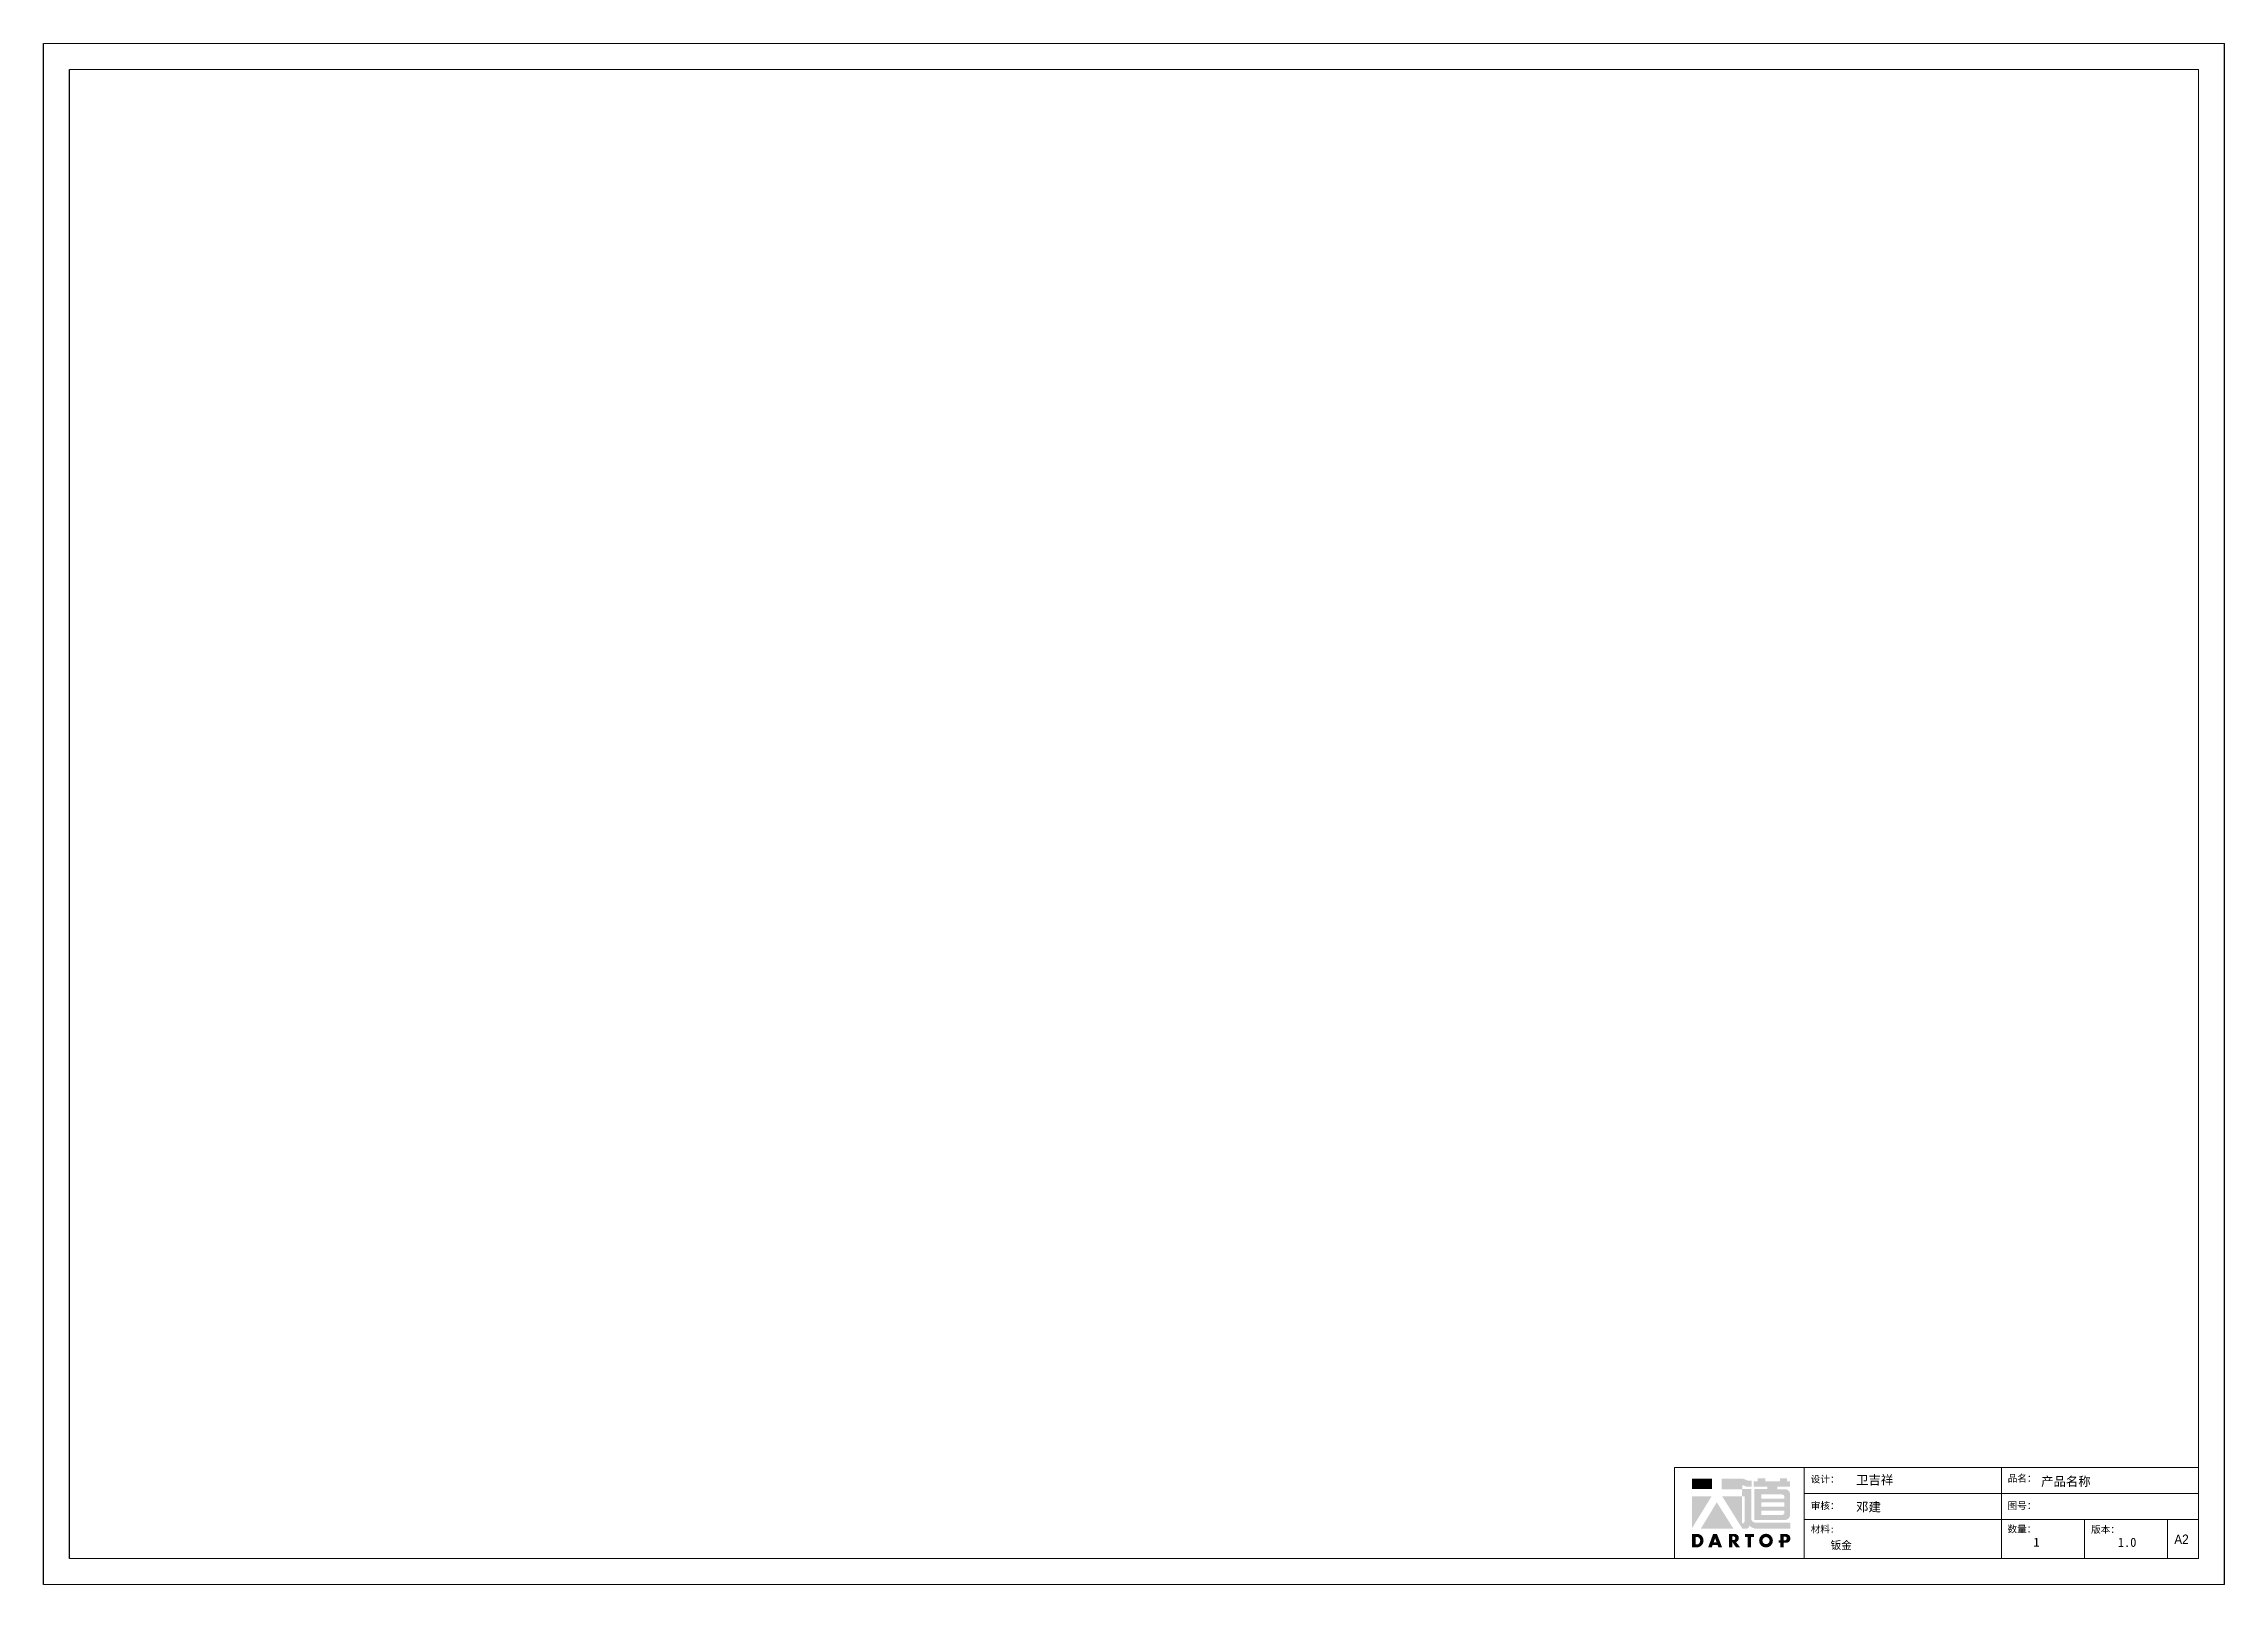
# Model space of a CAD drawing. Header units: millimetres. Extents: x 0 to 1189, y 0 to 3231.
# Drawn here: x 0 to 841, y 1127 to 1721 of the extents above; entities that cross this region are included whole.
import ezdxf

# ---------------------------------------------------------------- set-up
doc = ezdxf.new("R2010")
doc.units = ezdxf.units.MM
doc.layers.add('A-TITLEBLOCK', color=7, linetype='Continuous', lineweight=18)
doc.styles.add('SLDTEXTSTYLE0', font='simfang.ttf', dxfattribs={"bigfont": 'bigfont'})
doc.styles.add('SLDTEXTSTYLE1', font='GOTHIC.TTF', dxfattribs={"width": 0.913})

# ---------------------------------------------------------------- blocks, each defined once
blk = doc.blocks.new('Dartop Logo')
at = {"true_color": 0xc40018}
h = blk.add_hatch(color=12, dxfattribs=at)
h.set_gradient(color1=(196, 0, 24), color2=(196, 0, 24), tint=1)
h.paths.add_polyline_path([(30.4, -3.9), (33.1, -5), (36, -5), (36, -1.2), (33.6, -1.2), (30.5, 0), (17.9, 0), (17.9, -6.5), (30.1, -6.5), (30.1, -6.6), (30.1, -10.8), (18.3, -10.8), (30.5, -30.3), (32.9, -30.3, 0.279375), (34.6, -28.6), (34.6, -28.5), (34.8, -28.5, 0.143145), (38.2, -30.2), (59.3, -30.2), (59.3, -26.5), (38.1, -26.5, -0.414214), (35.8, -24.2), (35.8, -6.3), (30.4, -6.3)])
h.paths.add_polyline_path([(30.2, -10.8), (31.8, -10.8), (31.8, -26, -0.088936), (30.9, -26.9), (30.2, -26.9)], flags=16)
h = blk.add_hatch(color=12, dxfattribs=at)
h.set_gradient(color1=(196, 0, 24), color2=(196, 0, 24), tint=1)
h.paths.add_polyline_path([(59.2, -1.7), (57.4, -1.7), (57.4, 0.1), (53.1, 0.1), (53.1, -1.6), (44.3, -1.6), (44.3, 0.2), (39.7, 0.2), (39.7, -1.7), (37.2, -1.7), (37.2, -5), (45.5, -5), (45.5, -6.4), (37.7, -6.4), (37.7, -24.9), (56.3, -24.9, 0.414214), (59.1, -22), (59.1, -9.4, 0.414214), (56.3, -6.5), (51.4, -6.5), (51.4, -5), (59.2, -5)])
h.paths.add_polyline_path([(54.2, -9.6, -0.414214), (55.7, -11), (55.7, -12.1), (41.8, -12.1), (41.8, -9.6)], flags=16)
h.paths.add_polyline_path([(55.6, -14.3), (55.6, -17), (41.9, -17), (41.9, -14.3)], flags=16)
h.paths.add_polyline_path([(55.7, -19.4), (55.7, -20.6, -0.414214), (54.3, -22), (41.9, -22), (41.9, -19.4)], flags=16)
h = blk.add_hatch(color=12, dxfattribs=at)
h.set_gradient(color1=(196, 0, 24), color2=(196, 0, 24), tint=1)
h.paths.add_polyline_path([(12.2, 0), (0, 0), (0, -6.4), (12.2, -6.4)])
h = blk.add_hatch(color=12, dxfattribs=at)
h.set_gradient(color1=(196, 0, 24), color2=(196, 0, 24), tint=1)
h.paths.add_polyline_path([(11.8, -10.8), (0, -10.8), (0, -30)])
h = blk.add_hatch(color=12, dxfattribs=at)
h.set_gradient(color1=(196, 0, 24), color2=(196, 0, 24), tint=1)
h.paths.add_polyline_path([(15, -14.3), (5.4, -30.2), (25, -30.2)])
at = {"true_color": 0x646464}
h = blk.add_hatch(color=251, dxfattribs=at)
h.set_gradient(color1=(100, 100, 100), color2=(100, 100, 100), tint=1)
h.paths.add_polyline_path([(4.1, -33.4), (0.1, -33.4), (0.1, -41.5), (3.5, -41.5, 0.793016)])
h.paths.add_polyline_path([(3.6, -39.7), (2.2, -39.7), (2.2, -35.2), (3.4, -35.2, -0.671361)], flags=16)
h = blk.add_hatch(color=251, dxfattribs=at)
h.set_gradient(color1=(100, 100, 100), color2=(100, 100, 100), tint=1)
h.paths.add_polyline_path([(15.1, -33.4), (12.8, -33.4), (9.8, -41.5), (12, -41.5), (12.5, -40.1), (15.5, -40.1), (16, -41.5), (18.2, -41.5)])
h.paths.add_polyline_path([(14.9, -38.5), (13.1, -38.5), (14, -35.9)], flags=16)
h = blk.add_hatch(color=251, dxfattribs=at)
h.set_gradient(color1=(100, 100, 100), color2=(100, 100, 100), tint=1)
h.paths.add_polyline_path([(26.3, -33.4), (22.3, -33.4), (22.3, -41.5), (24.4, -41.5), (24.4, -38.3), (26.6, -41.5), (29.1, -41.5), (26.6, -38.3, 0.744055)])
h.paths.add_polyline_path([(24.4, -37.1), (24.4, -34.9), (25.3, -34.9, -0.796809), (25.3, -37.1)], flags=16)
h = blk.add_hatch(color=251, dxfattribs=at)
h.set_gradient(color1=(100, 100, 100), color2=(100, 100, 100), tint=1)
h.paths.add_polyline_path([(37.4, -33.4), (31.9, -33.4), (31.9, -35.2), (33.6, -35.2), (33.6, -41.5), (35.7, -41.5), (35.7, -35.2), (37.4, -35.2)])
h = blk.add_hatch(color=251, dxfattribs=at)
h.set_gradient(color1=(100, 100, 100), color2=(100, 100, 100), tint=1)
h.paths.add_polyline_path([(40.5, -37.4, 1), (48.8, -37.4, 1)])
h.paths.add_polyline_path([(46.8, -37.4, -1), (42.5, -37.4, -1)], flags=16)
h = blk.add_hatch(color=251, dxfattribs=at)
h.set_gradient(color1=(100, 100, 100), color2=(100, 100, 100), tint=1)
h.paths.add_polyline_path([(56.9, -33.4), (56.7, -33.4), (53.2, -33.4), (53.2, -37.2), (52.3, -37.2), (52.3, -38.7), (53.2, -38.7), (53.2, -41.5), (55.2, -41.5), (55.2, -38.7), (57.5, -38.7, 0.812304)])
h.paths.add_polyline_path([(55.2, -37.2), (55.2, -35), (56.4, -35, -0.778213), (56.3, -37.2)], flags=16)
blk = doc.blocks.new('DT-A1-TITLE')
for p, q in [((0, 0), (0, 594)), ((841, 0), (841, 594)), ((10, 10), (10, 584))]:
    blk.add_line(p, q)
at = {"layer": 'A-TITLEBLOCK', "color": 7}
for p, q in [((0, 594), (841, 594)), ((10, 584), (831, 584)), ((831, 584), (831, 10)), ((841, 0), (841, 297)), ((629, 10), (629, 45)), ((831, 45), (629, 45)), ((679, 45), (679, 10)), ((755, 45), (755, 10)), ((831, 35), (679, 35)), ((679, 25), (831.08, 25)), ((787, 10), (787, 25)), ((819, 10), (819, 25)), ((10, 10), (831, 10)), ((0, 0), (841, 0))]:
    blk.add_line(p, q, dxfattribs=at)
at = {"layer": 'A-TITLEBLOCK', "xscale": 0.6400000000000001, "yscale": 0.6400000000000001, "zscale": 0.6400000000000001}
blk.add_blockref('Dartop Logo', (635.65, 40.81), dxfattribs=at)
at = {"style": 'SLDTEXTSTYLE0'}
for tag, p, height in [('#设计', (698.96, 38.52), 3.5), ('#品名', (770.32, 37.95), 3.5), ('#审核', (698.99, 28.1), 3.5), ('#图号', (773.67, 27.2), 3.5), ('#材料说明', (689.15, 13.59), 3), ('#数量', (767.33, 14.51), 3.5), ('#版本', (799.92, 14.47), 3.5)]:
    blk.add_attdef(tag, p, '', height=height, dxfattribs=at)
at = {"layer": 'A-TITLEBLOCK', "color": 7, "attachment_point": 1}
for s, insert, char_height, style in [('设计：', (681.47, 41.87), 2.646, 'SLDTEXTSTYLE0'), ('品名：', (757.43, 42.19), 2.646, 'SLDTEXTSTYLE0'), ('审核：', (681.47, 31.64), 2.646, 'SLDTEXTSTYLE0'), ('图号：', (757.4, 31.66), 2.646, 'SLDTEXTSTYLE0'), ('材料:', (681.47, 22.62), 2.646, 'SLDTEXTSTYLE0'), ('数量：', (757.35, 22.64), 2.646, 'SLDTEXTSTYLE0'), ('版本：', (789.59, 22.48), 2.646, 'SLDTEXTSTYLE0'), ('A2', (821.7, 19.21), 3.704, 'SLDTEXTSTYLE1')]:
    blk.add_mtext(s, dxfattribs=dict(at, insert=insert, char_height=char_height, style=style))

msp = doc.modelspace()

# ---------------------------------------------------------------- block references
msp.add_blockref('DT-A1-TITLE', (0, 1126.75)).add_auto_attribs({'#设计': '卫吉祥', '#审核': '邓建', '#材料说明': '钣金', '#品名': '产品名称', '#数量': '1', '#版本': '1.0'})

doc.saveas('drawing.dxf')
